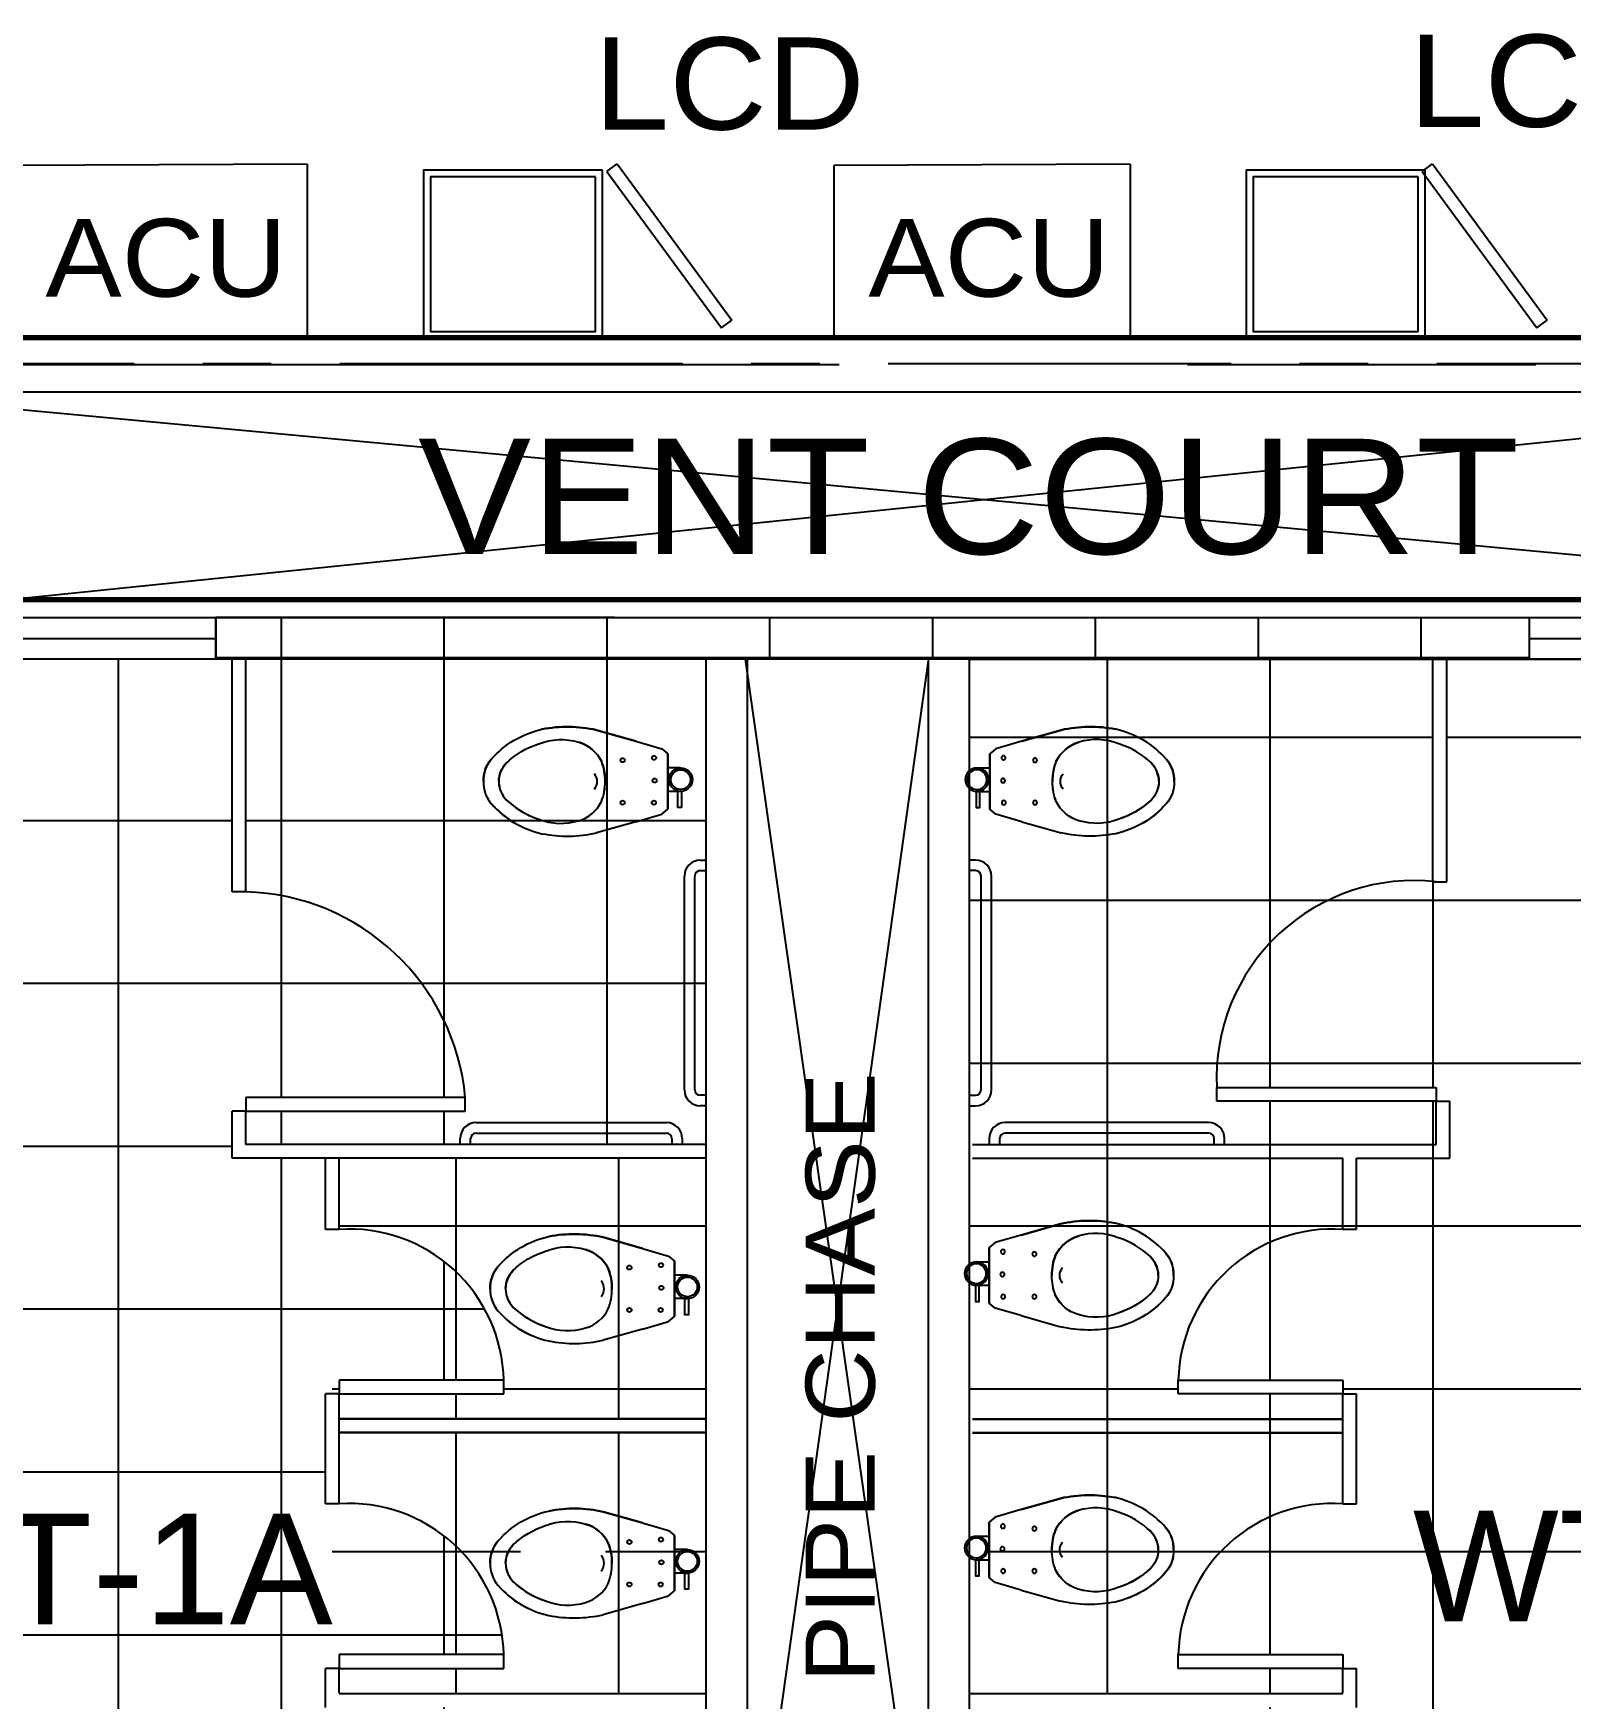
# Model space of a CAD drawing. Header units: millimetres. Extents: x 2148 to 2681, y 758 to 986.
# Drawn here: x 2308.314 to 2311.117, y 948.538 to 951.574 of the extents above; entities that cross this region are included whole.
import ezdxf

# ---------------------------------------------------------------- set-up
doc = ezdxf.new("R2010")
doc.units = ezdxf.units.MM
doc.linetypes.add('CENTER', pattern=[2, 1.25, -0.25, 0.25, -0.25])
doc.linetypes.add('CENTER2', pattern=[28.575, 19.05, -3.175, 3.175, -3.175])
for name, color, linetype in [('cladding', 2, 'Continuous'), ('D', 1, 'Continuous'), ('DR', 7, 'Continuous'), ('ELAYOUT', 4, 'Continuous'), ('hacht', 8, 'Continuous'), ('HATCH', 8, 'Continuous'), ('S-COLS', 6, 'Continuous'), ('S_GRID LINES', 252, 'Continuous'), ('TEXT', 6, 'Continuous'), ('WLINE', 7, 'Continuous')]:
    doc.layers.add(name, color=color, linetype=linetype)
doc.styles.add('MMTX$0$ESMX$0$X-OPTA1D', font='x-opta1d')
doc.styles.add('SWISS', font='swissl.ttf')
pattern_1 = [(0, (82133.1097, 3047.26358), (0, 0.296875), []), (90, (82133.1097, 3047.26358), (-0.296875, 2e-17), [])]
pattern_2 = [(0, (42253.31878, 2063.27436), (0, 0.296875), []), (90, (42253.31878, 2063.27436), (-0.296875, 2e-17), [])]

# ---------------------------------------------------------------- blocks, each defined once
blk = doc.blocks.new('BOWL')
at = {"layer": 'DR', "color": 7, "linetype": 'Continuous'}
for p, q in [((-75570.291, -368.114), (-75570.431, -368.0742)), ((-75570.431, -368.0742), (-75570.291, -368.114)), ((-75570.291, -368.114), (-75570.1989, -368.1406)), ((-75570.1989, -368.1406), (-75570.1777, -368.1584)), ((-75570.1777, -368.1584), (-75570.1777, -368.3555)), ((-75570.1777, -368.3555), (-75570.1777, -368.1584)), ((-75570.291, -368.4), (-75570.1989, -368.3733)), ((-75570.1989, -368.3733), (-75570.1777, -368.3555)), ((-75570.291, -368.4), (-75570.431, -368.4398)), ((-75570.291, -368.4), (-75570.431, -368.4398))]:
    blk.add_line(p, q, dxfattribs=at)
at = {"layer": 'DR', "color": 8, "linetype": 'Continuous'}
for p, q in [((-75570.1317, -368.2087), (-75570.1777, -368.2087)), ((-75570.1317, -368.2921), (-75570.1777, -368.2921))]:
    blk.add_line(p, q, dxfattribs=at)
at = {"layer": 'DR', "color": 7, "linetype": 'Continuous'}
for points in [[(-75570.8325, -368.257, -0.190094), (-75570.8051, -368.1786, -0.160718), (-75570.6245, -368.0715, -0.104398), (-75570.431, -368.0742, -0.104398)], [(-75570.8325, -368.257, 0.190094), (-75570.8051, -368.3353, 0.160718), (-75570.6245, -368.4425, 0.104398), (-75570.431, -368.4398, 0.104398)]]:
    blk.add_lwpolyline(points, format="xyb", dxfattribs=at)
at = {"layer": 'DR', "color": 8, "linetype": 'Continuous'}
for points in [[(-75570.778, -368.2562, -0.187036), (-75570.7515, -368.1921, -0.115027), (-75570.6356, -368.1231, -0.170967), (-75570.4935, -368.1177, -0.209642), (-75570.4132, -368.1854, -0.096036), (-75570.4, -368.257)], [(-75570.778, -368.2577, 0.187036), (-75570.7515, -368.3219, 0.115027), (-75570.6356, -368.3909, 0.170967), (-75570.4935, -368.3963, 0.209642), (-75570.4132, -368.3286, 0.096036), (-75570.4, -368.257)]]:
    blk.add_lwpolyline(points, format="xyb", dxfattribs=at)
at = {"layer": 'DR', "color": 7, "linetype": 'Continuous'}
blk.add_lwpolyline([(-75570.1413, -368.292), (-75570.1283, -368.292), (-75570.1283, -368.3496), (-75570.1413, -368.3496)], close=True, dxfattribs=at)
at = {"layer": 'DR', "color": 8, "linetype": 'Continuous'}
for centre, radius in [((-75570.3379, -368.1815), 0.00745), ((-75570.2259, -368.173), 0.00745), ((-75570.2242, -368.2537), 0.00745), ((-75570.1317, -368.2504), 0.035), ((-75570.3379, -368.3325), 0.00745), ((-75570.2269, -368.3325), 0.00745)]:
    blk.add_circle(centre, radius, dxfattribs=at)
at = {"layer": 'DR', "color": 7, "linetype": 'Continuous'}
blk.add_circle((-75570.1317, -368.2504), 0.0417, dxfattribs=at)
for centre, radius, start, end in [((-75570.5342, -368.5313), 0.4686, 77.27999, 101.1199), ((-75570.7195, -368.2526), 0.1131, 138.42485, 182.23872), ((-75570.7195, -368.2614), 0.1131, 177.76128, 221.57515), ((-75570.5525, -368.1153), 0.335, 221.32307, 257.58753), ((-75570.5342, -367.9827), 0.4686, 258.8801, 282.72001)]:
    blk.add_arc(centre, radius, start, end, dxfattribs=at)
at = {"layer": 'DR', "color": 8, "linetype": 'Continuous'}
for centre, radius, start, end in [((-75570.5305, -368.2431), 0.1307, 26.21246, 73.57309), ((-75570.6821, -368.2583), 0.096, 129.08706, 179.20396), ((-75570.5914, -368.255), 0.1913, 359.41762, 21.36016), ((-75570.6821, -368.2557), 0.096, 180.79604, 230.91294), ((-75570.4701, -368.257), 0.0422, 318.92901, 41.07099), ((-75570.5914, -368.2589), 0.1913, 338.63984, 0.58238), ((-75570.5455, -368.1078), 0.2971, 228.44605, 252.34043), ((-75570.5305, -368.2709), 0.1307, 286.42691, 333.78754), ((-75570.557, -368.1918), 0.2141, 248.44442, 287.25199)]:
    blk.add_arc(centre, radius, start, end, dxfattribs=at)

msp = doc.modelspace()

# ---------------------------------------------------------------- hatches: boundary and pattern name
at = {"layer": 'hacht', "ltscale": 0.05}
h = msp.add_hatch(dxfattribs=at)
h.set_pattern_fill('NET', color=256, scale=2.375, style=0)
h.set_pattern_definition(pattern_1)
h.paths.add_polyline_path([(2309.1014025, 949.633491, 0.378950784), (2308.7014025, 950.008491), (2308.7014025, 950.4326617), (2308.6466668, 950.4326617), (2308.6466668, 950.5085953), (2311.0411853, 950.5085953), (2311.0411853, 950.4326617), (2309.5407652, 950.4326617), (2309.5407652, 949.5477688), (2308.7014025, 949.5477688), (2308.7014025, 949.608491), (2309.1014025, 949.608491)])
h.paths.add_polyline_path([(2309.1490007, 950.2504881, -0.15956754), (2309.2411482, 950.304864, -0.042790802), (2309.2819824, 950.309314, -0.005755077), (2309.2875164, 950.3093777, -0.055558559), (2309.3404538, 950.3034772, 0.104398042), (2309.2411482, 950.304864, 0.160717862), (2309.1484928, 950.2499078, 0.190093975), (2309.1344223, 950.2097007, -0.193537614)], flags=16)
h.paths.add_polyline_path([(2309.2411482, 950.1145375, 0.104398042), (2309.3404538, 950.1159242), (2309.4122846, 950.1363326), (2309.459526, 950.1500047), (2309.470425, 950.1591366), (2309.470425, 950.234482), (2309.4939905, 950.234482, -0.414213562), (2309.5153958, 950.2130768, -0.390007039), (2309.4957725, 950.1917458), (2309.4957725, 950.1621719), (2309.4890816, 950.1621719), (2309.4890816, 950.1916715), (2309.470425, 950.1916715), (2309.470425, 950.1591366), (2309.459526, 950.1500047), (2309.4122846, 950.1363326), (2309.3404538, 950.1159242, -0.104398042)], flags=16)
h.paths.add_polyline_path([(2309.1490008, 950.1689134, -0.193537637), (2309.1344223, 950.2097007, 0.190093975), (2309.1484928, 950.1694937, 0.001121567)], flags=16)
h.paths.add_polyline_path([(2309.3495899, 950.1729506, 0.093473466), (2309.3563326, 950.2087036, 0.002539722), (2309.3563275, 950.2097007, 0.096035989), (2309.3495899, 950.2464509, 0.19041683), (2309.3130843, 950.2795818, 0.182605246), (2309.2354471, 950.2784183, -0.170967146), (2309.3083835, 950.2811588, -0.20964244), (2309.3495899, 950.2464509, -0.096035989), (2309.3563275, 950.2097007, -0.096035987)], flags=16)
h = msp.add_hatch(dxfattribs=at)
h.set_pattern_fill('NET', color=256, scale=2.375, style=0)
h.set_pattern_definition(pattern_1)
h.paths.add_polyline_path([(2308.6764025, 949.608491), (2308.7014025, 949.608491), (2308.7014025, 949.633491), (2309.1014025, 949.633491, 0.378950784), (2308.7014025, 950.008491), (2308.6764025, 950.008491), (2308.6764025, 950.4326617), (2308.6466668, 950.4326617), (2308.2466668, 950.4326617), (2307.75239, 950.4326617), (2307.75239, 950.3415499), (2307.9875558, 950.3415499), (2307.9875558, 949.9338362), (2308.0009959, 949.9338362), (2308.0009959, 949.9213362), (2307.9875558, 949.9213362), (2307.9875558, 949.4300491), (2308.0009959, 949.4300491), (2308.0009959, 949.4175491), (2307.9875558, 949.4175491), (2307.9875558, 948.9361779), (2308.0009959, 948.9361779), (2308.0009959, 948.9236779), (2307.9875558, 948.9236779), (2307.9875558, 948.4361779), (2308.0009959, 948.4361779), (2308.0009959, 948.4236779), (2307.9875558, 948.4236779), (2307.9875558, 948.4014659), (2307.75239, 948.4014659), (2307.75239, 947.6650508), (2308.1507242, 947.6650508), (2308.1507242, 948.1200508), (2308.1757242, 948.1200508, -0.413747252), (2308.6007242, 947.6650508), (2309.2464025, 947.6650508), (2309.2464025, 948.5215723), (2308.8464025, 948.5215723), (2308.8464025, 948.5929748), (2308.8714025, 948.5929748), (2308.8714025, 948.6179748), (2309.1714025, 948.6179748, 0.426384341), (2308.8723685, 948.8930369, 0.000859573), (2308.8714025, 948.8929748), (2308.8464025, 948.8929748), (2308.8464025, 949.0932632), (2308.8714025, 949.0932632), (2308.8714025, 949.1182632), (2309.1714025, 949.1182632, 0.426384341), (2308.8723685, 949.3933253, 0.000859573), (2308.8714025, 949.3932632), (2308.8464025, 949.3932632), (2308.8464025, 949.5227688), (2308.6764025, 949.5227688)])
h.paths.add_polyline_path([(2309.1484928, 950.2499078, -0.00112156), (2309.1490007, 950.2504881, 0.003321444)], flags=17)
h.paths.add_polyline_path([(2309.2411482, 950.1145375, 0.104398042), (2309.3404538, 950.1159242), (2309.4122846, 950.1363326), (2309.459526, 950.1500047), (2309.470425, 950.1591366), (2309.470425, 950.234482), (2309.4939905, 950.234482, -0.414213562), (2309.5153958, 950.2130768, -0.390007038), (2309.4957725, 950.1917458), (2309.4957725, 950.1621719), (2309.4890816, 950.1621719), (2309.4890816, 950.1916715), (2309.470425, 950.1916715), (2309.470425, 950.1591366), (2309.459526, 950.1500047), (2309.4122846, 950.1363326), (2309.3404538, 950.1159242, -0.104398042)])
h.paths.add_polyline_path([(2309.1490007, 950.1689134, -0.193537628), (2309.1344223, 950.2097007, 0.193537624), (2309.1490007, 950.1689134, 0.159895904), (2309.2413632, 950.1144903, -0.159895903)], flags=16)
h.paths.add_polyline_path([(2308.5267884, 949.0335802), (2308.0943399, 949.0335802), (2308.0943399, 948.8444669), (2308.5267884, 948.8444669)], flags=24)
h = msp.add_hatch(dxfattribs=at)
h.set_pattern_fill('NET', color=256, scale=2.375, style=0)
h.set_pattern_definition(pattern_2)
h.paths.add_polyline_path([(2310.8654733, 950.0275832), (2310.8654733, 950.4326617), (2310.6957652, 950.4326617), (2310.0207652, 950.4326617), (2310.0207652, 950.2296103, -0.17376308), (2310.0343604, 950.234482), (2310.0579259, 950.234482), (2310.0579259, 950.2602649), (2310.0688249, 950.2693967), (2310.1160664, 950.2830689), (2310.1878971, 950.3034772, -0.104398042), (2310.2872028, 950.304864, 0.104398042), (2310.1878971, 950.3034772), (2310.1160664, 950.2830689), (2310.0688249, 950.2693967), (2310.0579259, 950.2602649), (2310.0579259, 950.1916715), (2310.0392693, 950.1916715), (2310.0392693, 950.1621719), (2310.0325784, 950.1621719), (2310.0325784, 950.1917458, -0.152371397), (2310.0207652, 950.1965433), (2310.0207652, 949.3301187, -0.156951403), (2310.0332499, 949.3341366), (2310.0568153, 949.3341366), (2310.0568153, 949.3599195), (2310.0677144, 949.3690513), (2310.1149558, 949.3827235), (2310.1867866, 949.4031318, -0.104398042), (2310.2860922, 949.4045186, 0.104398042), (2310.1867866, 949.4031318), (2310.1149558, 949.3827235), (2310.0677144, 949.3690513), (2310.0568153, 949.3599195), (2310.0568153, 949.2913261), (2310.0381588, 949.2913261), (2310.0381588, 949.2618265), (2310.0314679, 949.2618265), (2310.0314679, 949.2914004, -0.135667739), (2310.0207652, 949.295344), (2310.0207652, 948.8298303, -0.156951403), (2310.0332499, 948.8338482), (2310.0568153, 948.8338482), (2310.0568153, 948.8596311), (2310.0677144, 948.8687629), (2310.1149558, 948.8824351), (2310.1867866, 948.9028434, -0.104398042), (2310.2860922, 948.9042302, 0.104398042), (2310.1867866, 948.9028434), (2310.1149558, 948.8824351), (2310.0677144, 948.8687629), (2310.0568153, 948.8596311), (2310.0568153, 948.7910377), (2310.0381588, 948.7910377), (2310.0381588, 948.7615381), (2310.0314679, 948.7615381), (2310.0314679, 948.791112, -0.135667739), (2310.0207652, 948.7950556), (2310.0207652, 948.5468607), (2310.7014025, 948.5468607), (2310.7014025, 948.5929748), (2310.4014025, 948.5929748), (2310.4014025, 948.6179748, -0.42740056), (2310.7014025, 948.8929748), (2310.7014025, 949.0932632), (2310.4014025, 949.0932632), (2310.4014025, 949.1182632, -0.42740056), (2310.7014025, 949.3932632), (2310.7014025, 949.3934898), (2310.7264025, 949.3934898), (2310.7264025, 949.5227688), (2310.8964025, 949.5227688), (2310.8964025, 949.6269709), (2310.8714025, 949.6269709), (2310.4714025, 949.6269709), (2310.4714025, 949.6519709, -0.456229985)])
h.paths.add_polyline_path([(2310.2872028, 950.1145375, 0.160717864), (2310.3798581, 950.1694937, 0.179991172), (2310.393973, 950.2074333, 0.009768565), (2310.3939287, 950.2097007, -0.193537628), (2310.3793502, 950.1689134, -0.159567535)], flags=16)
h.paths.add_polyline_path([(2310.2199674, 950.1382427, -0.20964244), (2310.178761, 950.1729506, 0.20964244)], flags=16)
h.paths.add_polyline_path([(2310.178761, 950.2464509, 0.093472066), (2310.1720184, 950.2106985, -0.093472066)], flags=16)
h.paths.add_polyline_path([(2310.3523704, 950.242993, 0.115026923), (2310.2929039, 950.2784183, 0.170967146), (2310.2199674, 950.2811588, 0.011268189), (2310.2170881, 950.2802389, -0.011268189), (2310.2199674, 950.2811588, -0.170967146), (2310.2929039, 950.2784183, -0.104638312), (2310.3477734, 950.2472395, -0.222229885), (2310.3659644, 950.2097007, 0.189090336)], flags=16)
h.paths.add_polyline_path([(2310.1363129, 950.1709492, -1), (2310.1439541, 950.1709492, -1)], flags=16)
h.paths.add_polyline_path([(2310.0793631, 950.1709492, -1), (2310.0870042, 950.1709492, -1)], flags=16)
h.paths.add_polyline_path([(2310.1363129, 950.2484523, -1), (2310.1439541, 950.2484523, -1)], flags=16)
h.paths.add_polyline_path([(2310.0779884, 950.2114021, -1), (2310.0856296, 950.2114021, -1)], flags=16)
h.paths.add_polyline_path([(2310.0788721, 950.2528054, -1), (2310.0865133, 950.2528054, -1)], flags=16)
h.paths.add_polyline_path([(2310.1776505, 949.2726052, 0.20964244), (2310.2188569, 949.2378973, -0.20964244)], flags=16)
h.paths.add_polyline_path([(2310.1776505, 949.3461055, 0.093472066), (2310.1709078, 949.310353, -0.093472066)], flags=16)
h.paths.add_polyline_path([(2310.2917933, 949.3780729, -0.104638313), (2310.3466629, 949.3468941, -0.222229885), (2310.3648539, 949.3093553, 0.189090336), (2310.3512598, 949.3426476, 0.115026923), (2310.2917933, 949.3780729, 0.170967146), (2310.2188569, 949.3808134, 0.011268189), (2310.2159775, 949.3798935, -0.011268189), (2310.2188569, 949.3808134, -0.170967146)], flags=16)
h.paths.add_polyline_path([(2310.3928181, 949.3093553, -0.193537628), (2310.3782396, 949.2685679, -0.159567535), (2310.2860922, 949.2141921, 0.160717864), (2310.3787476, 949.2691483, 0.179991172), (2310.3928624, 949.3070879, 0.009768565)], flags=16)
h.paths.add_polyline_path([(2310.1428435, 949.3481069, -1), (2310.1352024, 949.3481069, -1)], flags=16)
h.paths.add_polyline_path([(2310.0854027, 949.3524599, -1), (2310.0777616, 949.3524599, -1)], flags=16)
h.paths.add_polyline_path([(2310.084519, 949.3110567, -1), (2310.0768779, 949.3110567, -1)], flags=16)
h.paths.add_polyline_path([(2310.1428435, 949.2706038, -1), (2310.1352024, 949.2706038, -1)], flags=16)
h.paths.add_polyline_path([(2310.0858937, 949.2706038, -1), (2310.0782525, 949.2706038, -1)], flags=16)
h.paths.add_polyline_path([(2310.1776505, 948.7723168, 0.20964244), (2310.2188569, 948.7376089, -0.20964244)], flags=16)
h.paths.add_polyline_path([(2310.1776505, 948.8458171, 0.093472066), (2310.1709078, 948.8100646, -0.093472066)], flags=16)
h.paths.add_polyline_path([(2310.2917933, 948.8777845, -0.104638312), (2310.3466629, 948.8466057, -0.222229885), (2310.3648539, 948.8090669, 0.189090336), (2310.3512598, 948.8423592, 0.115026923), (2310.2917933, 948.8777845, 0.170967146), (2310.2188569, 948.880525, 0.011268189), (2310.2159775, 948.8796051, -0.011268189), (2310.2188569, 948.880525, -0.170967146)], flags=16)
h.paths.add_polyline_path([(2310.3928181, 948.8090669, -0.193537628), (2310.3782396, 948.7682795, -0.159567535), (2310.2860922, 948.7139037, 0.160717864), (2310.3787476, 948.7688599, 0.179991172), (2310.3928624, 948.8067995, 0.009768565)], flags=16)
h.paths.add_polyline_path([(2310.1428435, 948.8478185, -1), (2310.1352024, 948.8478185, -1)], flags=16)
h.paths.add_polyline_path([(2310.0854027, 948.8521715, -1), (2310.0777616, 948.8521715, -1)], flags=16)
h.paths.add_polyline_path([(2310.084519, 948.8107683, -1), (2310.0768779, 948.8107683, -1)], flags=16)
h.paths.add_polyline_path([(2310.1428435, 948.7703154, -1), (2310.1352024, 948.7703154, -1)], flags=16)
h.paths.add_polyline_path([(2310.0858937, 948.7703154, -1), (2310.0782525, 948.7703154, -1)], flags=16)
h = msp.add_hatch(dxfattribs=at)
h.set_pattern_fill('NET', color=256, scale=2.375, style=0)
h.set_pattern_definition(pattern_2)
h.paths.add_polyline_path([(2312.1381473, 950.2784772), (2312.1485615, 950.2755184), (2312.1485615, 950.4326617), (2311.4411853, 950.4326617), (2311.0411853, 950.4326617), (2310.8907652, 950.4326617), (2310.8907652, 950.0269709), (2310.8654733, 950.0269709), (2310.8654733, 949.6519709), (2310.8714025, 949.6519709), (2310.8714025, 949.6269709), (2310.8964025, 949.6269709), (2310.8964025, 949.5227688), (2310.7264025, 949.5227688), (2310.7264025, 949.3934898), (2310.7014025, 949.3934898), (2310.7014025, 949.3932632, 0.42740056), (2310.4014025, 949.1182632), (2310.7014025, 949.1182632), (2310.7014025, 949.0932632), (2310.7264025, 949.0932632), (2310.7264025, 948.8929748), (2310.7014025, 948.8929748, 0.42740056), (2310.4014025, 948.6179748), (2310.7014025, 948.6179748), (2310.7014025, 948.5929748), (2310.7264025, 948.5929748), (2310.7264025, 948.5215723), (2310.3264025, 948.5215723), (2310.3264025, 947.6650508), (2310.8026428, 947.6650508, -0.413335285), (2311.227663, 948.1194311), (2311.252663, 948.1194311), (2311.252663, 947.6644311), (2311.9932707, 947.6644311), (2311.9932707, 948.9212242), (2311.9841243, 948.9212242), (2311.5932707, 948.9212242), (2311.5932707, 948.992007), (2311.6182707, 948.992007), (2311.6182707, 949.017007), (2311.9182707, 949.017007, 0.426384341), (2311.6192367, 949.292069, 0.000859573), (2311.6182707, 949.292007), (2311.5932707, 949.292007), (2311.5932707, 949.4922954), (2311.6182707, 949.4922954), (2311.6182707, 949.5172954), (2311.9182707, 949.5172954, 0.426384341), (2311.6192367, 949.7923574, 0.000859573), (2311.6182707, 949.7922954), (2311.5932707, 949.7922954), (2311.5932707, 950.0260031), (2311.6182707, 950.0260031), (2311.6182707, 949.946801), (2312.1485615, 949.946801), (2312.1485615, 950.0938831), (2312.1381473, 950.0909242, -0.104398042), (2312.0388416, 950.0895375, 0.104398042), (2312.1381473, 950.0909242), (2312.1485615, 950.0938831), (2312.1485615, 950.1514087, -0.009390409), (2312.1472834, 950.1479506, 0.009390409), (2312.1485615, 950.1514087), (2312.1485615, 950.2755184), (2312.1381473, 950.2784772, 0.104398042), (2312.0388416, 950.279864, 0.160717859), (2311.9461863, 950.2249078, 0.190093984), (2311.9321157, 950.1847007, -0.193537628), (2311.9466942, 950.2254881, -0.159567535), (2312.0388416, 950.279864, -0.104398042)])
h.paths.add_polyline_path([(2311.4194267, 948.9183036), (2310.9792749, 948.9183036), (2310.9792749, 948.7291903), (2311.4194267, 948.7291903)], flags=24)
h = msp.add_hatch(dxfattribs=at)
h.set_pattern_fill('NET', color=256, scale=2.375, style=0)
h.set_pattern_definition(pattern_2)
h.paths.add_polyline_path([(2310.8654733, 950.0275832, 0.456229985), (2310.4714025, 949.6519709), (2310.8654733, 949.6519709)])
h = msp.add_hatch(dxfattribs=at)
h.set_pattern_fill('NET', color=256, scale=2.375, style=0)
h.set_pattern_definition(pattern_2)
h.paths.add_polyline_path([(2309.5407652, 949.0477688), (2309.5407652, 949.5227688), (2308.8714025, 949.5227688), (2308.8714025, 949.3932632), (2308.8589025, 949.3932632), (2308.8589025, 949.0932632), (2308.8714025, 949.0932632), (2308.8714025, 949.1182632), (2309.1714025, 949.1182632), (2309.1714025, 949.0932632), (2308.8714025, 949.0932632), (2308.8714025, 949.0477688)])
h.paths.add_polyline_path([(2309.4481465, 949.1364491, -0.48274607), (2309.433369, 949.1550519, -0.000985586), (2309.4316371, 949.154787, 0.004246207), (2309.4335028, 949.1476556, 0.338735235), (2309.4481465, 949.1364491, -0.002580273), (2309.4479899, 949.1364499, 0.002580258)], flags=16)
h.paths.add_polyline_path([(2309.2535332, 949.3562292, 0.160717859), (2309.1608779, 949.301273, 0.190093984), (2309.1468073, 949.2610659, -0.193537622), (2309.1613858, 949.3018533, -0.159567537), (2309.2535332, 949.3562292, -0.104398042), (2309.3528388, 949.3548424), (2309.4246696, 949.3344341, 0.042490644), (2309.4184233, 949.2610674), (2309.4184233, 949.2610659, 0.000003906), (2309.4184233, 949.2610591, 0.0424876), (2309.4246696, 949.1876978), (2309.3528388, 949.1672894, -0.104398042), (2309.2535332, 949.1659027, 0.104398042), (2309.3528388, 949.1672894), (2309.4246696, 949.1876978, -0.085136744), (2309.4246696, 949.3344341), (2309.3528388, 949.3548424, 0.104398042)], flags=16)
h.paths.add_polyline_path([(2309.361975, 949.2978161, 0.20964244), (2309.3207686, 949.332524, 0.170967146), (2309.2478321, 949.3297835, 0.115026923), (2309.1883656, 949.2943582, 0.189090337), (2309.1747716, 949.2610659, 0.189090335), (2309.1883656, 949.2277736, 0.041194734), (2309.2078003, 949.2119295, 0.073483986), (2309.2478321, 949.1923484, 0.171425393), (2309.3209553, 949.1896661, -0.000445201), (2309.3207686, 949.1896079, 0.209642443), (2309.361975, 949.2243158, 0.093471366), (2309.3687176, 949.2600679, 0.002541807), (2309.3687125, 949.2610659, 0.096035986)], flags=0)
h.paths.add_polyline_path([(2309.404423, 949.2998175, -1), (2309.3967819, 949.2998175, -1)], flags=0)
h.paths.add_polyline_path([(2309.404423, 949.2223144, -1), (2309.3967819, 949.2223144, -1)], flags=0)
h = msp.add_hatch(dxfattribs=at)
h.set_pattern_fill('NET', color=256, scale=2.375, style=0)
h.set_pattern_definition(pattern_2)
h.paths.add_polyline_path([(2309.5407652, 948.5468607), (2309.5407652, 949.0224804), (2308.8714025, 949.0224804), (2308.8714025, 948.8929748), (2308.8589025, 948.8929748), (2308.8589025, 948.5929748), (2308.8714025, 948.5929748), (2308.8714025, 948.6179748), (2309.1714025, 948.6179748), (2309.1714025, 948.5929748), (2308.8714025, 948.5929748), (2308.8714025, 948.5468607)])
h.paths.add_polyline_path([(2309.4481465, 948.6361607, -0.48274607), (2309.433369, 948.6547635, -0.000985586), (2309.4316371, 948.6544986, 0.004246207), (2309.4335028, 948.6473672, 0.338735235), (2309.4481465, 948.6361607, -0.002580273), (2309.4479899, 948.6361615, 0.002580258)], flags=16)
h.paths.add_polyline_path([(2309.3528388, 948.854554), (2309.4246696, 948.8341457, 0.042490644), (2309.4184233, 948.760779), (2309.4184233, 948.7607775, 0.000003906), (2309.4184233, 948.7607708, 0.0424876), (2309.4246696, 948.6874094), (2309.3528388, 948.667001, -0.104398042), (2309.2535332, 948.6656143, 0.104398042), (2309.3528388, 948.667001), (2309.4246696, 948.6874094, -0.085136744), (2309.4246696, 948.8341457), (2309.3528388, 948.854554, 0.104398042), (2309.2535332, 948.8559408, 0.160717859), (2309.1608779, 948.8009846, 0.190093984), (2309.1468073, 948.7607775, -0.193537622), (2309.1613858, 948.8015649, -0.159567537), (2309.2535332, 948.8559408, -0.104398042)], flags=16)
h.paths.add_polyline_path([(2309.361975, 948.7975277, 0.20964244), (2309.3207686, 948.8322356, 0.170967146), (2309.2478321, 948.8294951, 0.115026923), (2309.1883656, 948.7940698, 0.189090337), (2309.1747716, 948.7607775, 0.189090335), (2309.1883656, 948.7274852, 0.041194734), (2309.2078003, 948.7116411, 0.073483986), (2309.2478321, 948.69206, 0.171425393), (2309.3209553, 948.6893777, -0.000445201), (2309.3207686, 948.6893195, 0.209642443), (2309.361975, 948.7240274, 0.093471366), (2309.3687176, 948.7597795, 0.002541807), (2309.3687125, 948.7607775, 0.096035986)], flags=0)
h.paths.add_polyline_path([(2309.404423, 948.7995291, -1), (2309.3967819, 948.7995291, -1)], flags=0)
h.paths.add_polyline_path([(2309.1468073, 948.7607775, 0.19009397), (2309.1608779, 948.7205704, 0.001121567), (2309.1613858, 948.7199901, -0.193537632)], flags=0)

# ---------------------------------------------------------------- linework, layer by layer
at = {"color": 8, "ltscale": 0.05}
for p, q in [((2309.5297652, 950.0662854, 0), (2309.5407652, 950.0662854, 0)), ((2309.5297652, 950.0472854, 0), (2309.5407652, 950.0472854, 0)), ((2310.0317652, 950.0662854, 0), (2310.0207652, 950.0662854, 0)), ((2310.0317652, 950.0472854, 0), (2310.0207652, 950.0472854, 0)), ((2309.5007652, 949.6475685, 0), (2309.5007652, 950.0372854, 0)), ((2309.5197652, 949.6475685, 0), (2309.5197652, 950.0372854, 0)), ((2310.0417652, 949.6475685, 0), (2310.0417652, 950.0372854, 0)), ((2310.0607652, 949.6475685, 0), (2310.0607652, 950.0372854, 0)), ((2309.5407652, 949.6375685, 0), (2309.5297652, 949.6375685, 0)), ((2309.5407652, 949.6185685, 0), (2309.5297652, 949.6185685, 0)), ((2310.0207652, 949.6375685, 0), (2310.0317652, 949.6375685, 0)), ((2310.0207652, 949.6185685, 0), (2310.0317652, 949.6185685, 0)), ((2309.120994, 949.5877688, 0), (2309.4680063, 949.5877688, 0)), ((2310.456884, 949.5877688, 0), (2310.0856614, 949.5877688, 0)), ((2309.091994, 949.5477688, 0), (2309.091994, 949.5587688, 0)), ((2309.110994, 949.5477688, 0), (2309.110994, 949.5587688, 0)), ((2309.120994, 949.5687688, 0), (2309.4680063, 949.5687688, 0)), ((2309.4780063, 949.5587688, 0), (2309.4780063, 949.5477688, 0)), ((2309.4970063, 949.5587688, 0), (2309.4970063, 949.5477688, 0)), ((2310.0566614, 949.5587688, 0), (2310.0566614, 949.5477688, 0)), ((2310.0756614, 949.5587688, 0), (2310.0756614, 949.5477688, 0)), ((2310.456884, 949.5687688, 0), (2310.0856614, 949.5687688, 0)), ((2310.466884, 949.5477688, 0), (2310.466884, 949.5587688, 0)), ((2310.485884, 949.5477688, 0), (2310.485884, 949.5587688, 0)), ((2310.7264025, 949.3934898, 0), (2310.7264025, 949.5227688, 0))]:
    msp.add_line(p, q, dxfattribs=at)
at = {"color": 8, "ltscale": 0.05, "extrusion": (2.06976e-08, -3.12937e-09, 1)}
for radius in [0.029, 0.01]:
    msp.add_arc((2309.5297652, 950.0372854, 0.0000448), radius, 90, 180, dxfattribs=at)
at = {"color": 8, "ltscale": 0.05, "extrusion": (-2.06976e-08, -3.12937e-09, 1)}
for radius in [0.029, 0.01]:
    msp.add_arc((2310.0317652, 950.0372854, -0.0000508), radius, 0, 90, dxfattribs=at)
at = {"color": 8, "ltscale": 0.05}
for centre, radius, start, end in [((2309.5297652, 949.6475685, -0.0000032), 0.029, 180, 270), ((2309.5297652, 949.6475685, -0.0000032), 0.01, 180, 270), ((2310.0317652, 949.6475685, -0.0000032), 0.01, 270, 0), ((2310.0317652, 949.6475685, -0.0000032), 0.029, 270, 0), ((2309.120994, 949.5587688, -0.0000072), 0.029, 90, 180), ((2310.456884, 949.5587688, 0.0000072), 0.029, 0, 90), ((2309.120994, 949.5587688, -0.0000072), 0.01, 90, 180), ((2310.456884, 949.5587688, 0.0000072), 0.01, 0, 90)]:
    msp.add_arc(centre, radius, start, end, dxfattribs=at)
at = {"color": 8, "ltscale": 0.05, "extrusion": (-3.12937e-09, -2.06976e-08, 1)}
for radius in [0.029, 0.01]:
    msp.add_arc((2309.4680063, 949.5587688, -0.0000269), radius, 0, 90, dxfattribs=at)
at = {"color": 8, "ltscale": 0.05, "extrusion": (3.12937e-09, -2.06976e-08, 1)}
for radius in [0.029, 0.01]:
    msp.add_arc((2310.0856614, 949.5587688, -0.0000124), radius, 90, 180, dxfattribs=at)
at = {"layer": 'cladding'}
for p, q in [((2309.3594834, 951.3216183, 0), (2309.3782015, 951.3353592, 0)), ((2309.3594834, 951.3216183, 0), (2309.5685572, 951.036813, 0)), ((2309.3782015, 951.3353592, 0), (2309.5872753, 951.0505538, 0)), ((2310.8462819, 951.3216183, 0), (2310.865, 951.3353592, 0)), ((2310.8462819, 951.3216183, 0), (2311.0553557, 951.036813, 0)), ((2310.865, 951.3353592, 0), (2311.0740738, 951.0505538, 0)), ((2309.5685572, 951.036813, 0), (2309.5872753, 951.0505538, 0)), ((2311.0553557, 951.036813, 0), (2311.0740738, 951.0505538, 0))]:
    msp.add_line(p, q, dxfattribs=at)
at = {"layer": 'D', "ltscale": 0.5}
for p, q in [((2312.3387381, 950.5085953), (2307.9387381, 950.9199736)), ((2307.9407846, 950.5076617, 0), (2311.9587381, 950.9199736, 0))]:
    msp.add_line(p, q, dxfattribs=at)
at = {"layer": 'D', "color": 8, "lineweight": 70, "ltscale": 0.5, "elevation": 0}
msp.add_lwpolyline([(2302.9602819, 950.8172294), (2302.9602819, 950.5413805), (2312.443644, 950.5413805), (2312.443644, 951.0181307), (2307.9376842, 951.0181307)], dxfattribs=at)
at = {"layer": 'DR', "ltscale": 0.5}
for p, q in [((2308.8130467, 951.3347699), (2308.2729071, 951.3327439)), ((2308.8130467, 951.3347699), (2308.8130467, 951.0201567)), ((2310.3134957, 951.3347699), (2309.7733561, 951.3327439)), ((2309.7733561, 951.3327439), (2309.7733561, 951.0181307)), ((2310.3134957, 951.3347699), (2310.3134957, 951.0201567))]:
    msp.add_line(p, q, dxfattribs=at)
at = {"layer": 'DR', "ltscale": 10}
for p, q in [((2308.7014025, 950.008491, 0), (2308.7014025, 950.4326617, 0)), ((2310.8657652, 950.0269709, 0), (2310.8657652, 950.4326617, 0)), ((2310.8907652, 950.0269709, 0), (2310.8907652, 950.4326617, 0)), ((2308.7014025, 950.008491, 0), (2308.6764025, 950.008491, 0)), ((2310.8657652, 950.0269709, 0), (2310.8907652, 950.0269709, 0)), ((2310.4714025, 949.6269709, 0), (2310.4714025, 949.6519709, 0)), ((2310.4714025, 949.6519709, 0), (2310.8714025, 949.6519709, 0)), ((2310.8714025, 949.6519709, 0), (2310.8714025, 949.6269709, 0)), ((2309.1014025, 949.633491, 0), (2308.7014025, 949.633491, 0)), ((2308.7014025, 949.633491, 0), (2308.7014025, 949.608491, 0)), ((2309.1014025, 949.608491, 0), (2309.1014025, 949.633491, 0)), ((2310.8714025, 949.6269709, 0), (2310.4714025, 949.6269709, 0)), ((2310.8714025, 949.6269709, 0), (2310.8964025, 949.6269709, 0)), ((2310.8714025, 949.6269709, 0), (2310.8964025, 949.6269709, 0)), ((2310.8714025, 949.5477688, 0), (2310.8714025, 949.6269709, 0)), ((2310.8714025, 949.5477688, 0), (2310.8714025, 949.6269709, 0)), ((2310.8714025, 949.5477688, 0), (2310.8714025, 949.6269709, 0)), ((2310.8964025, 949.5227688, 0), (2310.8964025, 949.6269709, 0)), ((2308.6764025, 949.5227688, 0), (2308.6764025, 949.608491, 0)), ((2308.7014025, 949.608491, 0), (2309.1014025, 949.608491, 0)), ((2308.7014025, 949.5477688, 0), (2308.7014025, 949.608491, 0)), ((2309.5407652, 949.5227688, 0), (2308.6764025, 949.5227688, 0)), ((2309.5407652, 949.5477688, 0), (2308.7014025, 949.5477688, 0)), ((2309.5407652, 949.5477688, 0), (2308.7014025, 949.5477688, 0)), ((2309.5407652, 949.5227688, 0), (2308.7014025, 949.5227688, 0)), ((2308.8464025, 949.3932632, 0), (2308.8464025, 949.5227688, 0)), ((2308.8714025, 949.3932632, 0), (2308.8714025, 949.5227688, 0)), ((2310.0264025, 949.5477688, 0), (2310.7014025, 949.5477688, 0)), ((2310.0264025, 949.5477688, 0), (2310.8714025, 949.5477688, 0)), ((2310.0264025, 949.5227688, 0), (2310.7014025, 949.5227688, 0)), ((2310.0264025, 949.5227688, 0), (2310.7014025, 949.5227688, 0)), ((2310.7014025, 949.3932632, 0), (2310.7014025, 949.5229954, 0)), ((2310.7014025, 949.3932632, 0), (2310.7014025, 949.5229954, 0)), ((2310.7014025, 949.3932632, 0), (2310.7014025, 949.5229954, 0)), ((2310.7264025, 949.5227688, 0), (2310.8964025, 949.5227688, 0)), ((2308.8714025, 949.3932632, 0), (2308.8464025, 949.3932632, 0)), ((2308.8714025, 949.3932632, 0), (2308.8464025, 949.3932632, 0)), ((2308.8714025, 949.3932632, 0), (2308.8464025, 949.3932632, 0)), ((2310.7014025, 949.3934898, 0), (2310.7264025, 949.3934898, 0)), ((2310.7014025, 949.3934898, 0), (2310.7264025, 949.3934898, 0)), ((2310.7014025, 949.3934898, 0), (2310.7264025, 949.3934898, 0)), ((2309.1714025, 949.1182632, 0), (2308.8714025, 949.1182632, 0)), ((2308.8714025, 949.1182632, 0), (2308.8714025, 949.0932632, 0)), ((2309.1714025, 949.0932632, 0), (2309.1714025, 949.1182632, 0)), ((2310.4014025, 949.0932632, 0), (2310.4014025, 949.1182632, 0)), ((2310.4014025, 949.1182632, 0), (2310.7014025, 949.1182632, 0)), ((2310.7014025, 949.1182632, 0), (2310.7014025, 949.0932632, 0)), ((2308.8464025, 948.8929748, 0), (2308.8464025, 949.0932632, 0)), ((2308.8714025, 949.0932632, 0), (2308.8464025, 949.0932632, 0)), ((2308.8714025, 949.0477688, 0), (2308.8714025, 949.0932632, 0)), ((2308.8714025, 949.0932632, 0), (2309.1714025, 949.0932632, 0)), ((2310.7014025, 949.0932632, 0), (2310.4014025, 949.0932632, 0)), ((2310.7014025, 948.8929748, 0), (2310.7014025, 949.0932632, 0)), ((2310.7014025, 948.8929748, 0), (2310.7014025, 949.0932632, 0)), ((2310.7014025, 948.8929748, 0), (2310.7014025, 949.0932632, 0)), ((2310.7014025, 949.0477688, 0), (2310.7014025, 949.0932632, 0)), ((2310.7014025, 949.0932632, 0), (2310.7264025, 949.0932632, 0)), ((2310.7264025, 948.8929748, 0), (2310.7264025, 949.0932632, 0)), ((2309.5407652, 949.0477688, 0), (2308.8714025, 949.0477688, 0)), ((2308.8714025, 948.8929748, 0), (2308.8714025, 949.0474804, 0)), ((2309.5407652, 949.0474804, 0), (2308.8714025, 949.0474804, 0)), ((2309.5407652, 949.0474804, 0), (2308.8714025, 949.0474804, 0)), ((2310.0264025, 949.0477688, 0), (2310.7014025, 949.0477688, 0)), ((2310.0264025, 949.0474804, 0), (2310.7014025, 949.0474804, 0)), ((2310.0264025, 949.0474804, 0), (2310.7014025, 949.0474804, 0)), ((2309.5407652, 949.0227688, 0), (2308.8714025, 949.0227688, 0)), ((2308.8714025, 948.8929748, 0), (2308.8714025, 949.0224804, 0)), ((2309.5407652, 949.0224804, 0), (2308.8714025, 949.0224804, 0)), ((2308.8714025, 948.8929748, 0), (2308.8714025, 949.0224804, 0)), ((2309.5407652, 949.0224804, 0), (2308.8714025, 949.0224804, 0)), ((2310.0264025, 949.0227688, 0), (2310.7014025, 949.0227688, 0)), ((2310.0264025, 949.0224804, 0), (2310.7014025, 949.0224804, 0)), ((2310.0264025, 949.0224804, 0), (2310.7014025, 949.0224804, 0)), ((2308.8714025, 948.8929748, 0), (2308.8464025, 948.8929748, 0)), ((2308.8714025, 948.8929748, 0), (2308.8464025, 948.8929748, 0)), ((2308.8714025, 948.8929748, 0), (2308.8464025, 948.8929748, 0)), ((2310.7014025, 948.8929748, 0), (2310.7264025, 948.8929748, 0)), ((2310.7014025, 948.8929748, 0), (2310.7264025, 948.8929748, 0)), ((2310.7014025, 948.8929748, 0), (2310.7264025, 948.8929748, 0)), ((2309.1714025, 948.6179748, 0), (2308.8714025, 948.6179748, 0)), ((2308.8714025, 948.6179748, 0), (2308.8714025, 948.5929748, 0)), ((2309.1714025, 948.5929748, 0), (2309.1714025, 948.6179748, 0)), ((2310.4014025, 948.5929748, 0), (2310.4014025, 948.6179748, 0)), ((2310.4014025, 948.6179748, 0), (2310.7014025, 948.6179748, 0)), ((2310.7014025, 948.6179748, 0), (2310.7014025, 948.5929748, 0)), ((2308.8464025, 948.5215723, 0), (2308.8464025, 948.5929748, 0)), ((2308.8714025, 948.5929748, 0), (2308.8464025, 948.5929748, 0)), ((2308.8714025, 948.5474804, 0), (2308.8714025, 948.5929748, 0)), ((2308.8714025, 948.5929748, 0), (2309.1714025, 948.5929748, 0)), ((2310.7014025, 948.5929748, 0), (2310.4014025, 948.5929748, 0)), ((2308.8714025, 948.5468607, 0), (2309.5407652, 948.5468607, 0)), ((2310.0207652, 948.5468607, 0), (2310.7014025, 948.5468607, 0))]:
    msp.add_line(p, q, dxfattribs=at)
at = {"layer": 'ELAYOUT', "linetype": 'ByBlock', "ltscale": 0.5}
for p, q in [((2307.9376842, 951.017552), (2311.958657, 951.017552)), ((2307.9387381, 951.017415, 0), (2312.3387381, 951.017415)), ((2307.9376842, 950.9199736), (2311.9360556, 950.9199736, 0))]:
    msp.add_line(p, q, dxfattribs=at)
at = {"layer": 'ELAYOUT', "ltscale": 10}
for p, q in [((2309.371467, 950.5085953, 0), (2308.6466668, 950.5085334, 0)), ((2308.6466668, 950.5085953), (2311.0411853, 950.5085953)), ((2309.3735135, 950.5085953, 0), (2308.6466668, 950.5085332, 0)), ((2308.6466668, 950.5085953, 0), (2311.0411853, 950.5085953, 0)), ((2308.6466668, 950.5076617), (2308.6466668, 950.4326617, 0)), ((2311.0411853, 950.5076617, 0), (2311.0411853, 950.4326617, 0)), ((2311.0411853, 950.4326617, 0), (2308.6466668, 950.4326617, 0)), ((2311.0411853, 950.4326617, 0), (2308.6466668, 950.4326617, 0)), ((2311.0411853, 950.4326617, 0), (2308.6466668, 950.4326617, 0)), ((2311.0411853, 950.4326617, 0), (2308.6466668, 950.4326617)), ((2311.0411853, 950.4326617, 0), (2308.6466668, 950.4326617)), ((2311.0411853, 950.4326617, 0), (2308.6466668, 950.4326617)), ((2309.5407652, 947.6650508, 0), (2309.5407652, 950.4326617, 0)), ((2309.6157652, 947.6650508, 0), (2309.6157652, 950.4326617, 0)), ((2309.9457652, 947.5650508, 0), (2309.9457652, 950.4326617, 0)), ((2310.0207652, 947.6650508, 0), (2310.0207652, 950.4326617, 0))]:
    msp.add_line(p, q, dxfattribs=at)
at = {"layer": 'hacht', "ltscale": 0.05}
for p, q in [((2310.7014025, 948.5474804, 0), (2310.7014025, 948.5929748, 0)), ((2310.7014025, 948.5929748, 0), (2310.7264025, 948.5929748, 0)), ((2310.7264025, 948.5215723, 0), (2310.7264025, 948.5929748, 0))]:
    msp.add_line(p, q, dxfattribs=at)
at = {"layer": 'HATCH', "color": 8, "linetype": 'CENTER', "ltscale": 0.5}
msp.add_line((2307.8725904, 950.9714911), (2312.0296106, 950.9714911), dxfattribs=at)
at = {"layer": 'HATCH', "linetype": 'ByBlock', "ltscale": 0.5}
for p, q in [((2308.2466668, 950.5085953, 0), (2308.6466668, 950.5085953, 0)), ((2311.0411853, 950.5085953, 0), (2311.4411853, 950.5085953, 0)), ((2308.2466668, 950.4701617, 0), (2308.6466668, 950.4701617, 0)), ((2311.0411853, 950.4701617, 0), (2311.4411853, 950.4701617, 0)), ((2308.6466668, 950.4326617, 0), (2308.2466668, 950.4326617, 0)), ((2309.6116511, 950.4326617, 0), (2309.9457652, 948.0795394, 0)), ((2311.4411853, 950.4326617, 0), (2311.0411853, 950.4326617, 0)), ((2309.6157652, 948.0795394, 0), (2309.9457652, 950.4298256, 0))]:
    msp.add_line(p, q, dxfattribs=at)
for centre, radius, start, end in [((2308.6895355, 949.5949996, 0), 0.4136617, 5.3391253, 88.3560952), ((2310.8314204, 949.6687851, 0), 0.3604104, 83.6307994, 182.6739801), ((2308.8899301, 949.1123389, 0), 0.2815347, 1.2057719, 93.773334), ((2310.6828748, 949.1123389, 0), 0.2815347, 86.226666, 178.7942281), ((2308.8899301, 948.6120505, 0), 0.2815347, 1.2057719, 93.773334), ((2310.6828748, 948.6120505, 0), 0.2815347, 86.226666, 178.7942281)]:
    msp.add_arc(centre, radius, start, end, dxfattribs=at)
at = {"layer": 'S-COLS', "elevation": 0}
for points in [[(2309.3515091, 951.3242373), (2309.0253479, 951.3242373), (2309.0253479, 951.017415), (2309.3515091, 951.017415)], [(2310.8515091, 951.3242373), (2310.5253479, 951.3242373), (2310.5253479, 951.017415), (2310.8515091, 951.017415)], [(2309.3390091, 951.3117373), (2309.0378479, 951.3117373), (2309.0378479, 951.029915), (2309.3390091, 951.029915)], [(2310.8390091, 951.3117373), (2310.5378479, 951.3117373), (2310.5378479, 951.029915), (2310.8390091, 951.029915)]]:
    msp.add_lwpolyline(points, close=True, dxfattribs=at)
msp.add_lwpolyline([(2309.3384285, 951.3028985), (2309.3384285, 951.0387538)], dxfattribs=at)
at = {"layer": 'S_GRID LINES', "linetype": 'CENTER2', "ltscale": 0.2}
msp.add_line((2355.5030932, 950.969311, 0), (2290.9518229, 950.969311), dxfattribs=at)
at = {"layer": 'WLINE', "ltscale": 0.05}
for p, q in [((2308.6764025, 950.008491, 0), (2308.6764025, 950.4326617, 0)), ((2308.7014025, 949.608491, 0), (2308.6764025, 949.608491, 0))]:
    msp.add_line(p, q, dxfattribs=at)
at = {"layer": 'WLINE', "color": 4, "ltscale": 0.05}
for p, q in [((2310.7207652, 950.4326617), (2310.0207652, 950.4326617)), ((2310.0207652, 950.4326617), (2310.6957652, 950.4326617, 0)), ((2310.6957652, 950.4326617, 0), (2311.0411853, 950.4326617)), ((2311.0411853, 950.4326617), (2311.4411853, 950.4326617, 0))]:
    msp.add_line(p, q, dxfattribs=at)
at = {"layer": 'WLINE', "color": 4, "ltscale": 0.05, "elevation": 0}
msp.add_lwpolyline([(2308.6466668, 950.5085953), (2311.0411853, 950.5085953), (2311.0411853, 950.4326617), (2308.6466668, 950.4326617)], close=True, dxfattribs=at)

# ---------------------------------------------------------------- block references
at = {"layer": 'DR', "color": 7, "linetype": 'Continuous', "xscale": 0.5130811014387291, "yscale": 0.5130811014387291, "zscale": 0.5130811014387291}
for p in [(41083.1004199, 1139.1554002, 0), (41083.1128049, 1138.2306472, 0), (41083.1128049, 1137.7303588, 0)]:
    msp.add_blockref('BOWL', p, dxfattribs=at)
at = {"layer": 'DR', "color": 7, "linetype": 'Continuous', "extrusion": (0, 0, -1), "xscale": 0.5130811014387291, "yscale": 0.5130811014387291, "zscale": -0.5130811014387275}
for p in [(36463.572069, 1139.1554002, 0), (36463.5731795, 1138.2550548, 0), (36463.5731795, 1137.7547664, 0)]:
    msp.add_blockref('BOWL', p, dxfattribs=at)

# ---------------------------------------------------------------- texts
at = {"color": 2, "style": 'MMTX$0$ESMX$0$X-OPTA1D', "text_generation_flag": 6, "width": 1.1}
for s, height, rotation, p in [('LCD', 0.168, 180, (2309.3354963, 951.398021, 0)), ('LCD', 0.168, 180, (2310.8219553, 951.4030408, 0)), ('VENT COURT', 0.21, 180, (2309.0152366, 950.6244051, 0)), ('PIPE CHASE', 0.126, 270, (2309.8479419, 948.5668547, 0))]:
    msp.add_text(s, height=height, rotation=rotation, dxfattribs=at).set_placement(p)
at = {"color": 2, "style": 'MMTX$0$ESMX$0$X-OPTA1D', "width": 1.1}
for p in [(2308.3358127, 951.0935449), (2309.8362617, 951.0935449)]:
    msp.add_text('ACU', height=0.14175, dxfattribs=at).set_placement(p)
at = {"layer": 'TEXT', "style": 'SWISS', "text_generation_flag": 6}
for s, p in [('MT-1A', (2308.0144252, 948.673267, 0)), ('WT-1A', (2310.8292536, 948.6786727, 0))]:
    msp.add_text(s, height=0.20172088, rotation=180, dxfattribs=at).set_placement(p)

doc.saveas('drawing.dxf')
